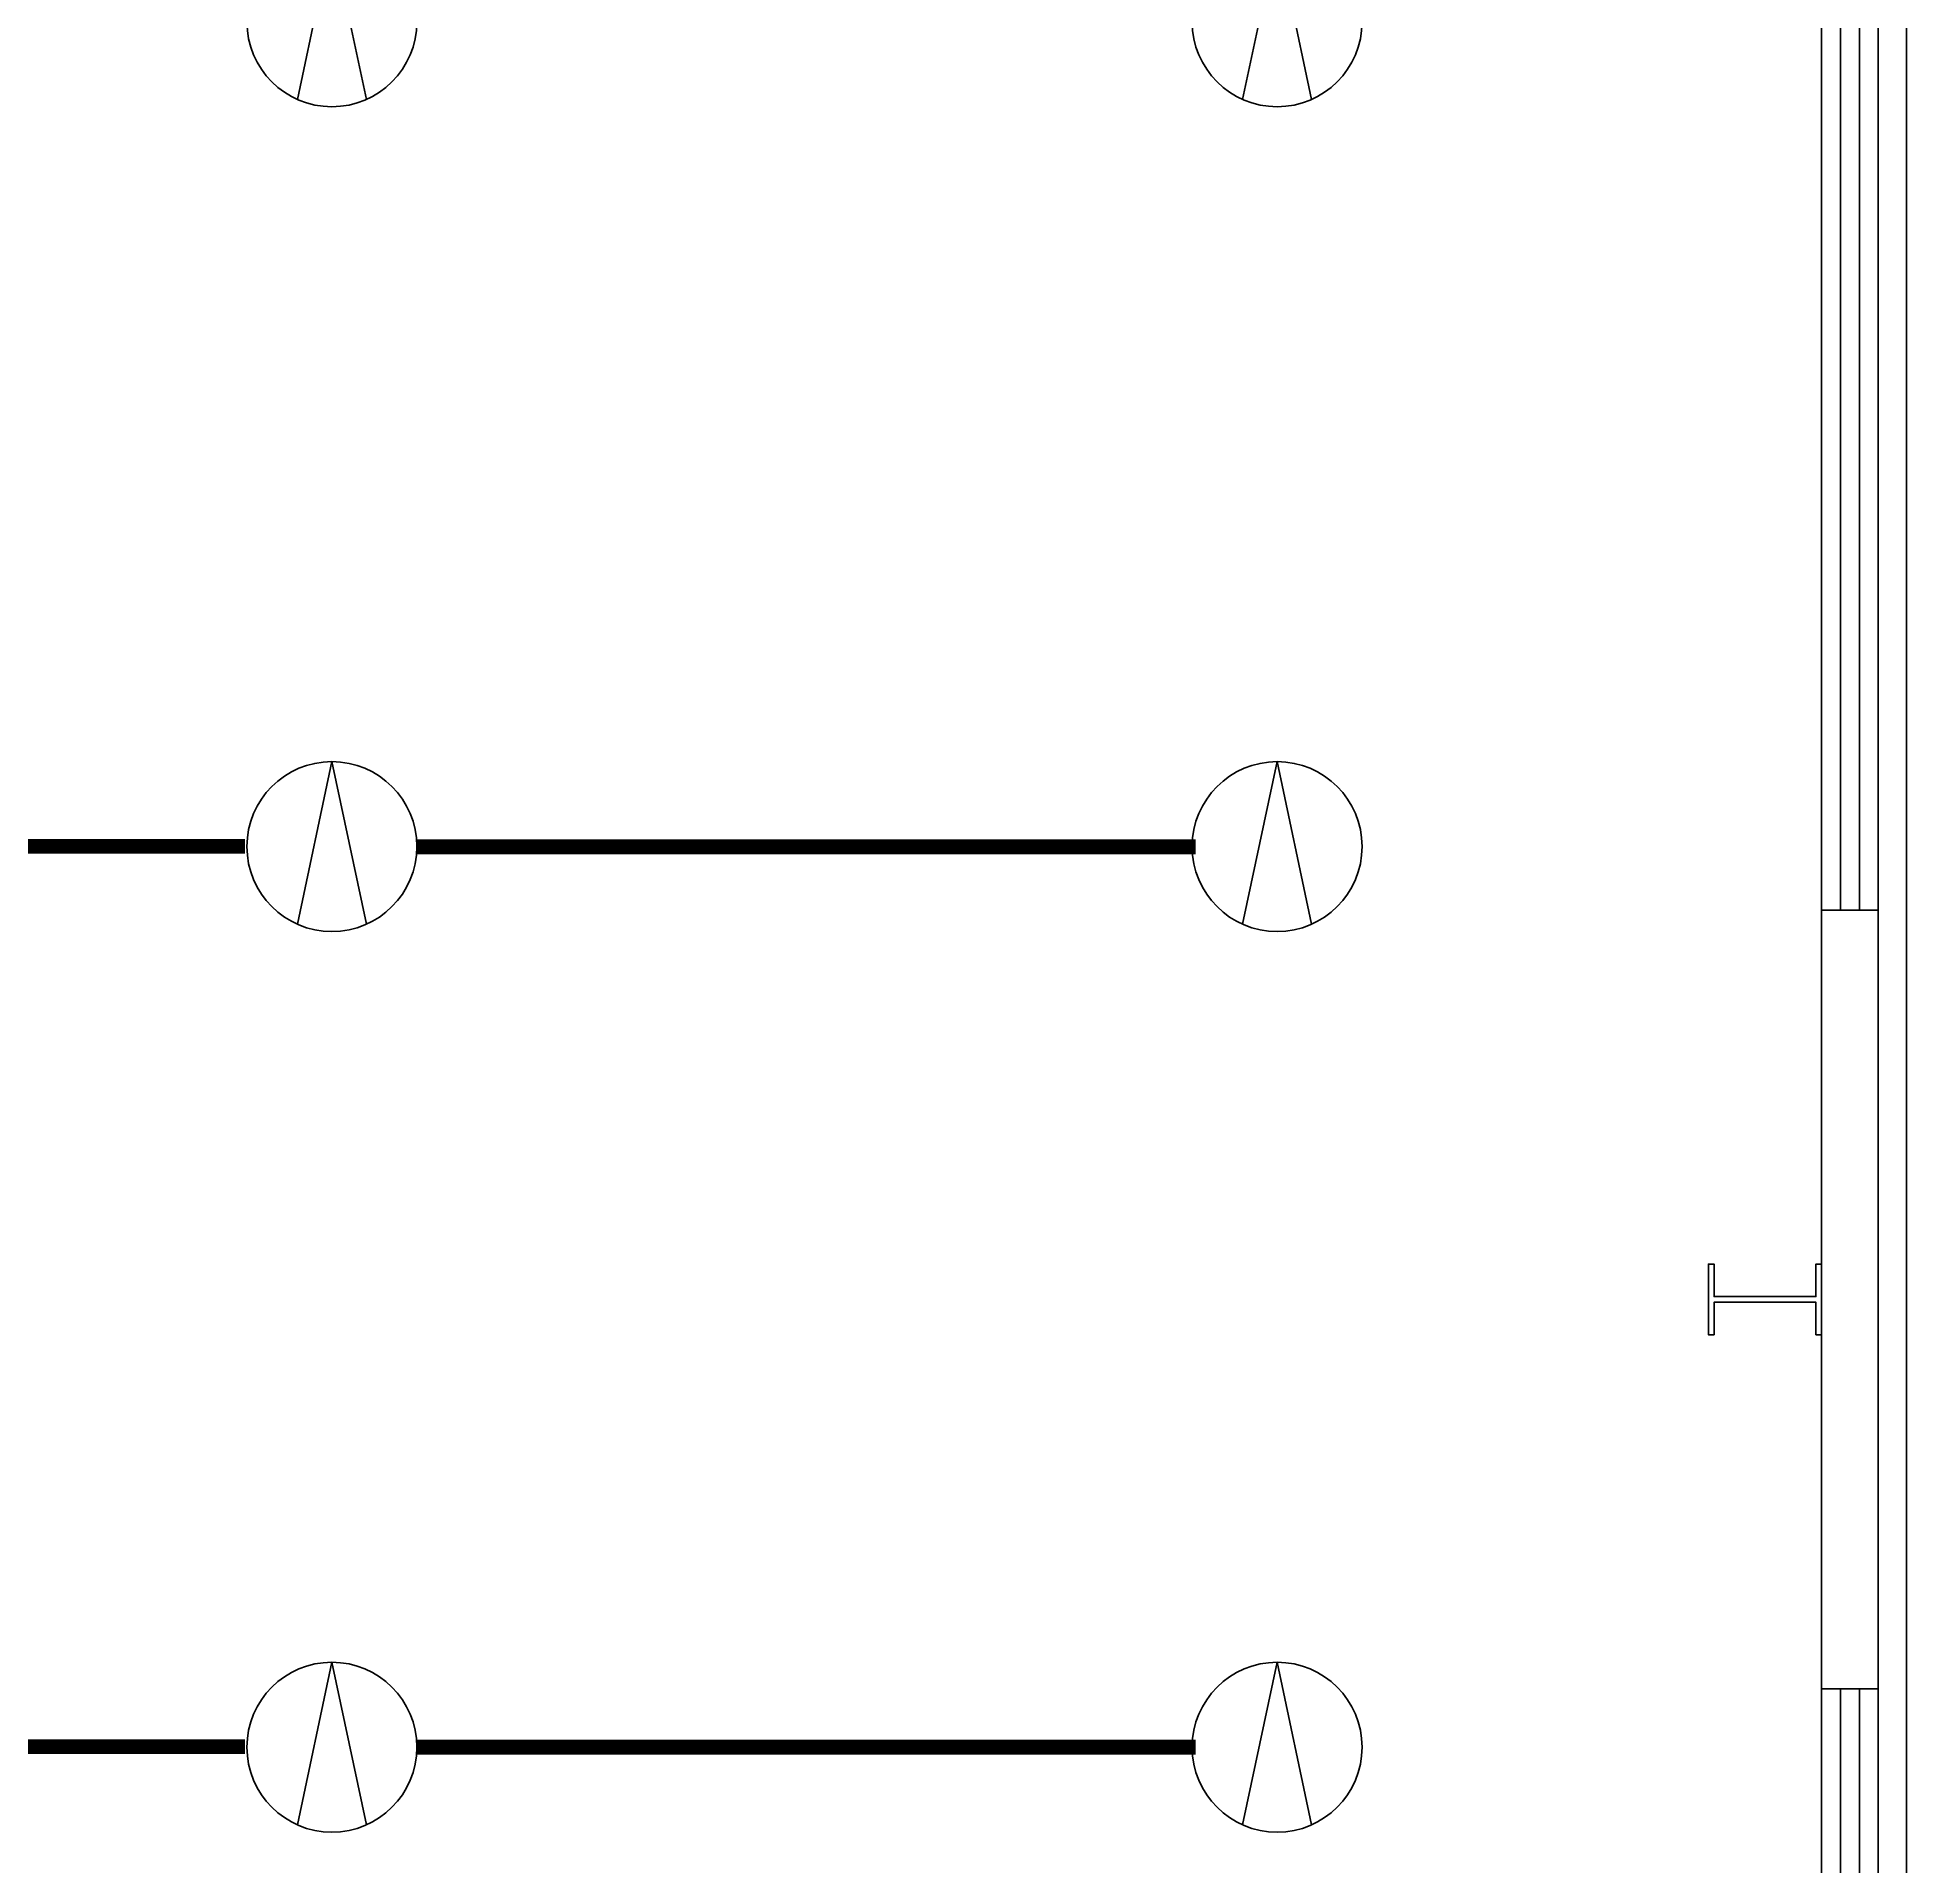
# Model space of a CAD drawing. Extents: x 12152 to 491505, y 111028 to 412681.
# Drawn here: x 89320 to 95920, y 192952 to 199401 of the extents above; entities that cross this region are included whole.
import ezdxf

# ---------------------------------------------------------------- set-up
doc = ezdxf.new("R2010")
doc.units = 0
doc.header["$LTSCALE"] = 1000
doc.header["$MEASUREMENT"] = 0
for name, color, linetype in [('COLUMN', 9, 'Continuous'), ('EQUIP-照明', 3, 'Continuous'), ('WALL', 11, 'Continuous'), ('WINDOW', 4, 'Continuous'), ('WIRE-照明', 1, 'Continuous'), ('图框(锁住)', 7, 'Continuous')]:
    doc.layers.add(name, color=color, linetype=linetype)
doc.styles.add('_TCH_LABEL', font='COMPLEX', dxfattribs={"bigfont": 'GBCBIG'})

# ---------------------------------------------------------------- blocks, each defined once
blk = doc.blocks.new('$TCHSYS$WIN2D')
for p, q in [((-0.5, 0.5), (0.5, 0.5)), ((-0.5, 0.5), (-0.5, -0.5)), ((0.5, 0.5), (0.5, -0.5)), ((0.5, 0.1667), (-0.5, 0.1667)), ((0.5, -0.1667), (-0.5, -0.1667)), ((-0.5, -0.5), (0.5, -0.5))]:
    blk.add_line(p, q)
blk = doc.blocks.new('$equip$00001177')
for q in [(-0.203, -0.457), (0.203, -0.457)]:
    blk.add_line((0, 0.5), q)
blk.add_circle((0, 0), 0.5)
at = {"style": '_TCH_LABEL', "flags": 9}
blk.add_attdef('A', (0, 0), '', height=0.00002, dxfattribs=at)

msp = doc.modelspace()

# ---------------------------------------------------------------- linework, layer by layer
at = {"layer": 'COLUMN', "color": 6}
msp.add_lwpolyline([(95239.8, 194819.2), (95219.8, 194819.2), (95219.8, 195069.2), (95239.8, 195069.2), (95239.8, 194954.2), (95599.8, 194954.2), (95599.8, 195069.2), (95619.8, 195069.2), (95619.8, 194819.2), (95599.8, 194819.2), (95599.8, 194934.2), (95239.8, 194934.2)], close=True, dxfattribs=at)
at = {"layer": 'WALL', "color": 0}
for p, q in [((95819.8, 196319.2), (95619.8, 196319.2)), ((95619.8, 196319.2), (95619.8, 193569.2)), ((95819.8, 193569.2), (95819.8, 196319.2)), ((95619.8, 193569.2), (95819.8, 193569.2))]:
    msp.add_line(p, q, dxfattribs=at)
at = {"layer": 'WIRE-照明', "linetype": 'Continuous', "const_width": 52.5}
for points in [[(86801.9, 196543.9), (90052.7, 196543.9)], [(90659.7, 196542.7), (93409.5, 196542.7)], [(86801.9, 193364.7), (90052.7, 193364.7)], [(90659.7, 193363.4), (93409.5, 193363.4)]]:
    msp.add_lwpolyline(points, dxfattribs=at)
at = {"layer": '图框(锁住)', "color": 0}
msp.add_lwpolyline([(87069.8, 214294.2), (95919.8, 214294.2), (95919.8, 188294.2), (87069.8, 188294.2)], dxfattribs=at)

# ---------------------------------------------------------------- block references
at = {"layer": 'EQUIP-照明'}
ref = msp.add_blockref('$equip$00001177', (90359.7, 199455.8), dxfattribs=dict(at, xscale=600, yscale=600, zscale=600))
ref.add_attrib('A', '深照型灯', (90359.7, 199455.8), dxfattribs={"layer": '0', "height": 0.012, "style": '_TCH_LABEL', "flags": 8})
ref = msp.add_blockref('$equip$00001177', (93697.2, 199455.8), dxfattribs=dict(at, xscale=600, yscale=600, zscale=600))
ref.add_attrib('A', '深照型灯', (93697.2, 199455.8), dxfattribs={"layer": '0', "height": 0.012, "style": '_TCH_LABEL', "flags": 8})
ref = msp.add_blockref('$equip$00001177', (90359.7, 196543.3), dxfattribs=dict(at, xscale=600, yscale=600, zscale=600))
ref.add_attrib('A', '深照型灯', (90359.7, 196543.3), dxfattribs={"layer": '0', "height": 0.012, "style": '_TCH_LABEL', "flags": 8})
ref = msp.add_blockref('$equip$00001177', (93697.2, 196543.3), dxfattribs=dict(at, xscale=600, yscale=600, zscale=600))
ref.add_attrib('A', '深照型灯', (93697.2, 196543.3), dxfattribs={"layer": '0', "height": 0.012, "style": '_TCH_LABEL', "flags": 8})
ref = msp.add_blockref('$equip$00001177', (90359.7, 193362.9), dxfattribs=dict(at, xscale=600, yscale=600, zscale=600))
ref.add_attrib('A', '深照型灯', (90359.7, 193362.9), dxfattribs={"layer": '0', "height": 0.012, "style": '_TCH_LABEL', "flags": 8})
ref = msp.add_blockref('$equip$00001177', (93697.2, 193362.9), dxfattribs=dict(at, xscale=600, yscale=600, zscale=600))
ref.add_attrib('A', '深照型灯', (93697.2, 193362.9), dxfattribs={"layer": '0', "height": 0.012, "style": '_TCH_LABEL', "flags": 8})
at = {"layer": 'WINDOW', "color": 0, "xscale": -3600, "yscale": 200, "zscale": -3600, "rotation": 90}
for p in [(95719.8, 198119.2), (95719.8, 191769.2)]:
    msp.add_blockref('$TCHSYS$WIN2D', p, dxfattribs=at)

doc.saveas('drawing.dxf')
